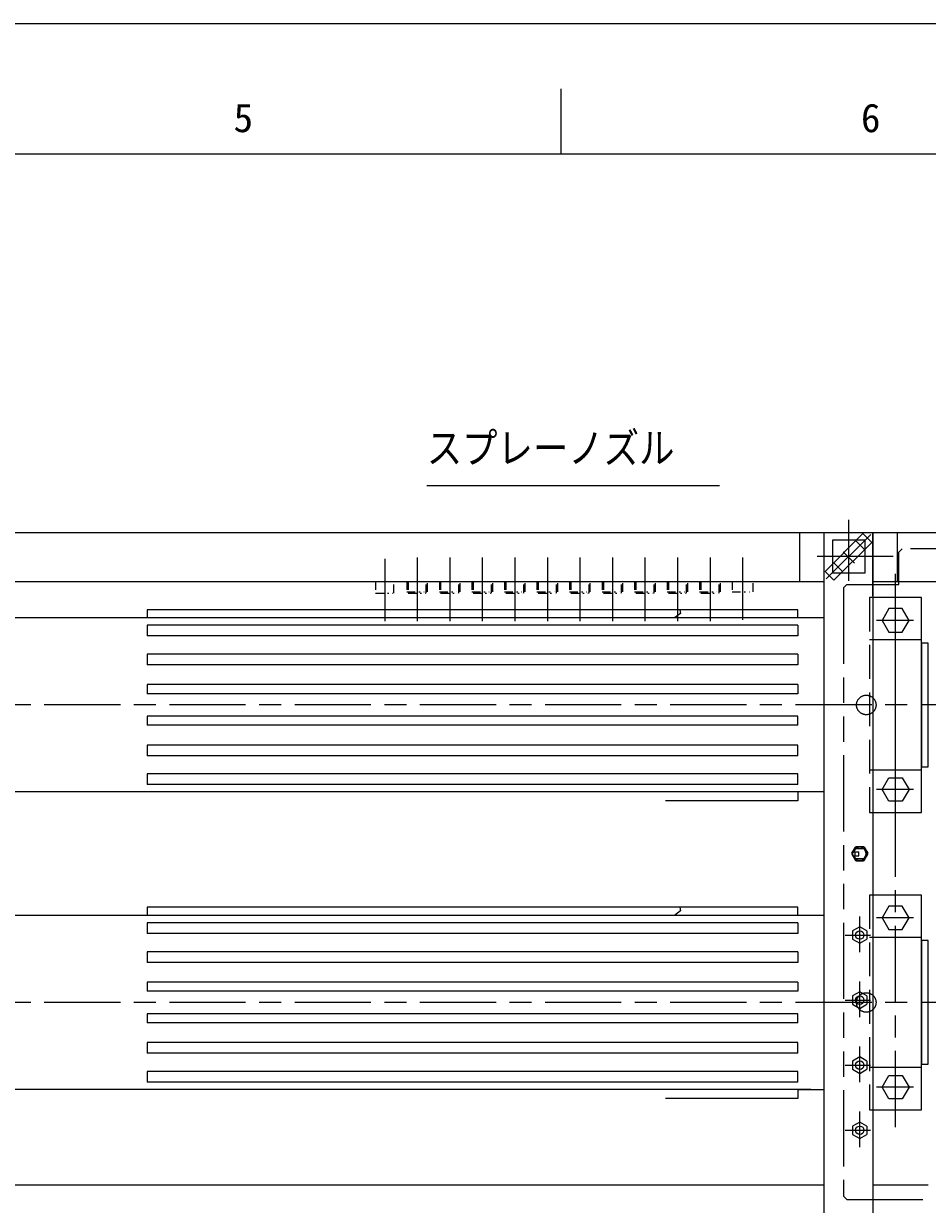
# Model space of a CAD drawing. Units: millimetres, scale not verified. Extents: x -4200 to 13609, y -2970 to 3038.
# Drawn here: x 286 to 1675, y 1155 to 2970 of the extents above; entities that cross this region are included whole.
import ezdxf
from ezdxf.enums import TextEntityAlignment as Align

# ---------------------------------------------------------------- set-up
doc = ezdxf.new("R2010")
doc.units = ezdxf.units.MM
doc.header["$LTSCALE"] = 26
doc.header["$PDMODE"] = 32
doc.header["$PDSIZE"] = 13
for name, pattern in [('USER2', [1.27, 0.5, -0.25, 0.01, -0.25, 0.01, -0.25]), ('USER3', [2.8, 2, -0.8]), ('USER4', [7.4, 4.5, -0.8, 1.3, -0.8]), ('USER5', [9.9, 4.5, -0.8, 1.5, -0.8, 1.5, -0.8])]:
    doc.linetypes.add(name, pattern=pattern)
for name, color, linetype, lineweight in [('0-0_0', 3, 'Continuous', 18), ('0-5_6', 5, 'USER2', 18), ('0-A_AM_3', 6, 'USER3', 18), ('0-B_AM_5', 7, 'Continuous', 18), ('0-C_AM_7', 4, 'USER4', 18), ('0-D_AM_11', 3, 'USER5', 18), ('0-E_AM_BOR', 7, 'Continuous', 18), ('0-F_AM_0', 3, 'Continuous', 18)]:
    doc.layers.add(name, color=color, linetype=linetype, lineweight=lineweight)
doc.layers.add('0-8_10', color=7, linetype='Continuous')
doc.styles.add('ＭＳ ゴシック', font='')
doc.styles.get('ＭＳ ゴシック').set_extended_font_data('MS Gothic')

# ---------------------------------------------------------------- blocks, each defined once
blk = doc.blocks.new('JIS_A3')
at = {"layer": '0-0_0'}
blk.add_line((625, 7175), (10250, 7175), dxfattribs=at)
at = {"layer": '0-E_AM_BOR', "color": 2}
blk.add_line((6640.62, 7175), (6640.62, 7300), dxfattribs=at)
at = {"layer": '0-E_AM_BOR', "color": 1}
blk.add_lwpolyline([(0, 7425), (10500, 7425), (10500, 0), (0, 0)], close=True, dxfattribs=at)
at = {"layer": '0-E_AM_BOR', "style": 'ＭＳ ゴシック'}
for s, p in [('5', (6011.26, 7200)), ('6', (7216.32, 7200))]:
    blk.add_text(s, height=54.99, dxfattribs=at).set_placement(p, align=Align.BOTTOM_LEFT)

msp = doc.modelspace()

# ---------------------------------------------------------------- linework, layer by layer
at = {"layer": '0-0_0'}
for p, q in [((1558.74, 1695.03), (1564.25, 1704.56)), ((1558.74, 1693.56), (1564.25, 1684.03)), ((1560.8, 1697.3), (1569.52, 1697.3)), ((1563.99, 1702.3), (1578.05, 1702.3)), ((1565.52, 1705.3), (1576.52, 1705.3)), ((1577.79, 1704.56), (1583.3, 1695.03)), ((1577.79, 1684.03), (1583.3, 1693.56)), ((1578.05, 1686.3), (1563.99, 1686.3)), ((1565.52, 1683.3), (1576.52, 1683.3)), ((1582.02, 1575.65), (1582.02, 1562.95)), ((1582.02, 1475.65), (1582.02, 1462.95)), ((1582.02, 1375.65), (1582.02, 1362.95)), ((1582.02, 1275.65), (1582.02, 1262.95))]:
    msp.add_line(p, q, dxfattribs=at)
for points in [[(1560.8, 1691.3), (1569.52, 1691.3), (1569.52, 1697.3)], [(1582.02, 1575.65), (1571.02, 1582), (1560.02, 1575.65), (1560.02, 1562.95), (1571.02, 1556.6), (1582.02, 1562.95)], [(1582.02, 1475.65), (1571.02, 1482), (1560.02, 1475.65), (1560.02, 1462.95), (1571.02, 1456.6), (1582.02, 1462.95)], [(1582.02, 1375.65), (1571.02, 1382), (1560.02, 1375.65), (1560.02, 1362.95), (1571.02, 1356.6), (1582.02, 1362.95)], [(1582.02, 1275.65), (1571.02, 1282), (1560.02, 1275.65), (1560.02, 1262.95), (1571.02, 1256.6), (1582.02, 1262.95)]]:
    msp.add_lwpolyline(points, dxfattribs=at)
msp.add_circle((1571.02, 1694.3), 10.65, dxfattribs=at)
for radius, start, end in [(12.3, 176.5802, 183.4198), (9.65, 124.00226, 161.88768), (9.65, 198.11232, 235.99774), (7.65, 156.91123, 203.08877), (12.3, 116.5802, 123.4198), (9.65, 304.00226, 55.99774), (12.3, 56.5802, 63.4198), (12.3, 356.5802, 3.4198), (12.3, 236.5802, 243.4198), (12.3, 296.5802, 303.4198)]:
    msp.add_arc((1571.02, 1694.3), radius, start, end, dxfattribs=at)
at = {"layer": '0-5_6'}
for p, q in [((907.02, 2096.9), (907.02, 2112.9)), ((957.02, 2096.9), (957.02, 2112.9)), ((1007.02, 2096.9), (1007.02, 2112.9)), ((1057.02, 2096.9), (1057.02, 2112.9)), ((1107.02, 2096.9), (1107.02, 2112.9)), ((1157.02, 2096.9), (1157.02, 2112.9)), ((1207.02, 2096.9), (1207.02, 2112.9)), ((1257.02, 2096.9), (1257.02, 2112.9)), ((1307.02, 2096.9), (1307.02, 2112.9)), ((1357.02, 2096.9), (1357.02, 2112.9)), ((1407.02, 2096.9), (1407.02, 2112.9))]:
    msp.add_line(p, q, dxfattribs=at)
for points in [[(827.02, 2112.9), (827.02, 2094.9), (855.02, 2094.9), (855.02, 2112.9)], [(875.02, 2112.9), (875.02, 2096.9), (907.02, 2096.9)], [(877.02, 2112.9), (877.02, 2094.9), (905.02, 2094.9), (905.02, 2112.9)], [(925.02, 2112.9), (925.02, 2096.9), (957.02, 2096.9)], [(927.02, 2112.9), (927.02, 2094.9), (955.02, 2094.9), (955.02, 2112.9)], [(975.02, 2112.9), (975.02, 2096.9), (1007.02, 2096.9)], [(977.02, 2112.9), (977.02, 2094.9), (1005.02, 2094.9), (1005.02, 2112.9)], [(1025.02, 2112.9), (1025.02, 2096.9), (1057.02, 2096.9)], [(1027.02, 2112.9), (1027.02, 2094.9), (1055.02, 2094.9), (1055.02, 2112.9)], [(1075.02, 2112.9), (1075.02, 2096.9), (1107.02, 2096.9)], [(1077.02, 2112.9), (1077.02, 2094.9), (1105.02, 2094.9), (1105.02, 2112.9)], [(1125.02, 2112.9), (1125.02, 2096.9), (1157.02, 2096.9)], [(1127.02, 2112.9), (1127.02, 2094.9), (1155.02, 2094.9), (1155.02, 2112.9)], [(1175.02, 2112.9), (1175.02, 2096.9), (1207.02, 2096.9)], [(1177.02, 2112.9), (1177.02, 2094.9), (1205.02, 2094.9), (1205.02, 2112.9)], [(1225.02, 2112.9), (1225.02, 2096.9), (1257.02, 2096.9)], [(1227.02, 2112.9), (1227.02, 2094.9), (1255.02, 2094.9), (1255.02, 2112.9)], [(1275.02, 2112.9), (1275.02, 2096.9), (1307.02, 2096.9)], [(1277.02, 2112.9), (1277.02, 2094.9), (1305.02, 2094.9), (1305.02, 2112.9)], [(1325.02, 2112.9), (1325.02, 2096.9), (1357.02, 2096.9)], [(1327.02, 2112.9), (1327.02, 2094.9), (1355.02, 2094.9), (1355.02, 2112.9)], [(1375.02, 2112.9), (1375.02, 2096.9), (1407.02, 2096.9)]]:
    msp.add_lwpolyline(points, dxfattribs=at)
at = {"layer": '0-8_10'}
for p in [(1571.02, 1569.3), (1571.02, 1469.3), (1571.02, 1369.3), (1571.02, 1269.3)]:
    msp.add_point(p, dxfattribs=at)
at = {"layer": '0-A_AM_3'}
for p, q in [((1579.34, 2176.22), (1529.34, 2176.22)), ((1529.34, 2176.22), (1529.34, 2126.22)), ((1565.02, 2175.34), (1578.46, 2161.9)), ((1579.34, 2126.22), (1579.34, 2176.22)), ((1531.08, 2141.39), (1544.52, 2127.96)), ((1529.34, 2126.22), (1579.34, 2126.22)), ((1591.02, 2087.9), (1586.02, 2087.9)), ((1591.02, 2022.9), (1586.02, 2022.9)), ((1591.02, 1822.9), (1586.02, 1822.9)), ((1591.02, 1630.7), (1586.02, 1630.7)), ((1591.02, 1565.7), (1586.02, 1565.7)), ((1591.02, 1365.7), (1586.02, 1365.7))]:
    msp.add_line(p, q, dxfattribs=at)
for points in [[(1586.02, 2087.9), (1586.02, 1757.9), (1591.02, 1757.9)], [(1586.02, 1630.7), (1586.02, 1300.7), (1591.02, 1300.7)]]:
    msp.add_lwpolyline(points, dxfattribs=at)
at = {"layer": '0-B_AM_5'}
msp.add_line((905.56, 2260.36), (1355.32, 2260.36), dxfattribs=at)
at = {"layer": '0-C_AM_7'}
for p, q in [((1554.34, 2113.72), (1554.34, 2207.47)), ((1519.63, 2116.51), (1588.05, 2184.93)), ((841.02, 2147.64), (841.02, 2051.76)), ((891.02, 2149.64), (891.02, 2053.76)), ((891.02, 2147.64), (891.02, 2051.76)), ((941.02, 2149.64), (941.02, 2053.76)), ((941.02, 2147.64), (941.02, 2051.76)), ((991.02, 2149.64), (991.02, 2053.76)), ((991.02, 2147.64), (991.02, 2051.76)), ((1041.02, 2149.64), (1041.02, 2053.76)), ((1041.02, 2147.64), (1041.02, 2051.76)), ((1091.02, 2149.64), (1091.02, 2053.76)), ((1091.02, 2147.64), (1091.02, 2051.76)), ((1141.02, 2149.64), (1141.02, 2053.76)), ((1141.02, 2147.64), (1141.02, 2051.76)), ((1191.02, 2149.64), (1191.02, 2053.76)), ((1191.02, 2147.64), (1191.02, 2051.76)), ((1241.02, 2149.64), (1241.02, 2053.76)), ((1241.02, 2147.64), (1241.02, 2051.76)), ((1291.02, 2149.64), (1291.02, 2053.76)), ((1291.02, 2147.64), (1291.02, 2051.76)), ((1341.02, 2149.64), (1341.02, 2053.76)), ((1341.02, 2147.64), (1341.02, 2051.76)), ((1391.02, 2149.64), (1391.02, 2053.76)), ((1622.32, 2151.22), (1490.93, 2151.22)), ((1545.55, 2158.37), (1562.89, 2141.02)), ((1626.02, 1274.19), (1626.02, 2124.53)), ((1626.02, 1757.9), (1626.02, 2117.01)), ((1653.62, 2052.9), (1596.54, 2052.9)), ((1781.73, 1922.9), (-1456.08, 1922.9)), ((1653.62, 1792.9), (1596.54, 1792.9)), ((1571.02, 1543.18), (1571.02, 1598.06)), ((1653.62, 1595.7), (1596.54, 1595.7)), ((1548.4, 1569.3), (1587.78, 1569.3)), ((1571.02, 1443.18), (1571.02, 1498.06)), ((1781.73, 1465.7), (-1079.75, 1465.7)), ((1548.4, 1469.3), (1587.78, 1469.3)), ((1571.02, 1343.18), (1571.02, 1398.06)), ((1548.4, 1369.3), (1587.78, 1369.3)), ((1653.62, 1335.7), (1596.54, 1335.7)), ((1571.02, 1243.18), (1571.02, 1298.06)), ((1548.4, 1269.3), (1587.78, 1269.3))]:
    msp.add_line(p, q, dxfattribs=at)
at = {"layer": '0-D_AM_11'}
for p, q in [((1551.02, 2107.9), (1546.02, 2102.9)), ((1546.02, 2102.9), (1546.02, 1167.9))]:
    msp.add_line(p, q, dxfattribs=at)
for points in [[(1831.02, 2157.9), (1826.02, 2162.9), (1636.02, 2162.9), (1631.02, 2157.9)], [(1551.02, 2107.9), (1631.02, 2107.9), (1631.02, 2157.9)], [(1546.02, 1167.9), (1551.02, 1162.9), (1826.02, 1162.9)]]:
    msp.add_lwpolyline(points, dxfattribs=at)
for centre in [(1581.02, 1922.9), (1581.02, 1465.7)]:
    msp.add_circle(centre, 15, dxfattribs=at)
at = {"layer": '0-F_AM_0'}
for p, q in [((136.02, 2187.9), (1516.02, 2187.9)), ((1478.52, 2187.9), (1478.52, 2112.9)), ((1516.02, 2187.9), (1516.02, 2090.4)), ((1516.02, 2187.9), (1876.02, 2187.9)), ((1516.02, 2187.9), (1516.02, 107.9)), ((1575.97, 2186.29), (1517.65, 2127.96)), ((1575.97, 2186.29), (1589.49, 2172.63)), ((1591.02, 2090.4), (1591.02, 2187.9)), ((1591.02, 2187.9), (1591.02, 107.9)), ((1628.52, 2187.9), (1628.52, 2112.9)), ((1531.08, 2114.52), (1589.34, 2172.78)), ((1517.65, 2127.96), (1531.08, 2114.52)), ((136.02, 2112.9), (1516.02, 2112.9)), ((1591.02, 2112.9), (1801.02, 2112.9)), ((1666.02, 2087.9), (1591.02, 2087.9)), ((1666.02, 1757.9), (1666.02, 2087.9)), ((476.02, 2069.3), (476.02, 2056.6)), ((1476.02, 2069.3), (476.02, 2069.3)), ((1476.02, 2056.6), (1476.02, 2069.3)), ((1516.02, 2056.6), (136.02, 2056.6)), ((476.02, 2045.29), (476.02, 2028.9)), ((1476.02, 2045.29), (476.02, 2045.29)), ((1476.02, 2045.29), (1476.02, 2028.9)), ((1476.02, 2028.9), (476.02, 2028.9)), ((1666.02, 2022.9), (1591.02, 2022.9)), ((476.02, 2000.94), (476.02, 1984.55)), ((1476.02, 2000.94), (476.02, 2000.94)), ((1476.02, 2000.94), (1476.02, 1984.55)), ((1476.02, 1984.55), (476.02, 1984.55)), ((476.02, 1954.11), (476.02, 1940.21)), ((1476.02, 1954.11), (476.02, 1954.11)), ((1476.02, 1954.11), (1476.02, 1940.21)), ((1476.02, 1940.21), (476.02, 1940.21)), ((476.02, 1905.59), (476.02, 1891.69)), ((1476.02, 1905.59), (476.02, 1905.59)), ((1476.02, 1891.69), (1476.02, 1905.59)), ((1476.02, 1891.69), (476.02, 1891.69)), ((476.02, 1861.24), (476.02, 1844.85)), ((1476.02, 1861.24), (476.02, 1861.24)), ((1476.02, 1844.85), (1476.02, 1861.24)), ((1476.02, 1844.85), (476.02, 1844.85)), ((476.02, 1816.9), (476.02, 1800.51)), ((1476.02, 1816.9), (476.02, 1816.9)), ((1476.02, 1800.51), (1476.02, 1816.9)), ((1666.02, 1822.9), (1591.02, 1822.9)), ((1476.02, 1800.51), (476.02, 1800.51)), ((1516.02, 1789.2), (136.02, 1789.2)), ((1476.02, 1789.2), (1476.02, 1775.54)), ((1476.02, 1775.54), (1272.48, 1775.54)), ((1591.02, 1757.9), (1666.02, 1757.9)), ((1666.02, 1630.7), (1591.02, 1630.7)), ((1666.02, 1300.7), (1666.02, 1630.7)), ((1516.02, 1599.4), (136.02, 1599.4)), ((476.02, 1612.1), (476.02, 1599.4)), ((1476.02, 1612.1), (476.02, 1612.1)), ((1476.02, 1599.4), (1476.02, 1612.1)), ((476.02, 1588.09), (476.02, 1571.7)), ((1476.02, 1588.09), (476.02, 1588.09)), ((1476.02, 1588.09), (1476.02, 1571.7)), ((1476.02, 1571.7), (476.02, 1571.7)), ((1666.02, 1565.7), (1591.02, 1565.7)), ((476.02, 1543.74), (476.02, 1527.35)), ((1476.02, 1543.74), (476.02, 1543.74)), ((1476.02, 1543.74), (1476.02, 1527.35)), ((1476.02, 1527.35), (476.02, 1527.35)), ((476.02, 1496.91), (476.02, 1483.01)), ((1476.02, 1496.91), (476.02, 1496.91)), ((1476.02, 1496.91), (1476.02, 1483.01)), ((1476.02, 1483.01), (476.02, 1483.01)), ((476.02, 1448.39), (476.02, 1434.49)), ((1476.02, 1448.39), (476.02, 1448.39)), ((1476.02, 1434.49), (476.02, 1434.49)), ((1476.02, 1434.49), (1476.02, 1448.39)), ((476.02, 1404.04), (476.02, 1387.65)), ((1476.02, 1404.04), (476.02, 1404.04)), ((1476.02, 1387.65), (1476.02, 1404.04)), ((1476.02, 1387.65), (476.02, 1387.65)), ((1666.02, 1365.7), (1591.02, 1365.7)), ((476.02, 1359.7), (476.02, 1343.31)), ((1476.02, 1359.7), (476.02, 1359.7)), ((1476.02, 1343.31), (476.02, 1343.31)), ((1476.02, 1343.31), (1476.02, 1359.7)), ((1496.02, 1332), (136.02, 1332)), ((1476.02, 1332), (1516.02, 1332)), ((1476.02, 1332), (1476.02, 1318.34)), ((1476.02, 1318.34), (1272.48, 1318.34)), ((1591.02, 1300.7), (1666.02, 1300.7)), ((136.02, 1185.4), (1516.02, 1185.4)), ((1591.02, 1185.4), (1676.02, 1185.4))]:
    msp.add_line(p, q, dxfattribs=at)
for points in [[(1294.79, 2069.3), (1295.47, 2063.49), (1286.26, 2056.6)], [(1294.79, 1612.1), (1295.47, 1606.29), (1286.26, 1599.4)]]:
    msp.add_lwpolyline(points, dxfattribs=at)
for points in [[(1636.41, 2034.9), (1646.8, 2052.9), (1636.41, 2070.9), (1615.63, 2070.9), (1605.24, 2052.9), (1615.63, 2034.9)], [(1676.02, 2017.9), (1666.02, 2017.9), (1666.02, 1827.9), (1676.02, 1827.9)], [(1636.41, 1810.9), (1646.8, 1792.9), (1636.41, 1774.9), (1615.63, 1774.9), (1605.24, 1792.9), (1615.63, 1810.9)], [(1636.41, 1577.7), (1646.8, 1595.7), (1636.41, 1613.7), (1615.63, 1613.7), (1605.24, 1595.7), (1615.63, 1577.7)], [(1676.02, 1560.7), (1666.02, 1560.7), (1666.02, 1370.7), (1676.02, 1370.7)], [(1636.41, 1353.7), (1646.8, 1335.7), (1636.41, 1317.7), (1615.63, 1317.7), (1605.24, 1335.7), (1615.63, 1353.7)]]:
    msp.add_lwpolyline(points, close=True, dxfattribs=at)

# ---------------------------------------------------------------- block references
at = {"layer": '0-E_AM_BOR', "xscale": 0.8, "yscale": 0.8}
msp.add_blockref('JIS_A3', (-4200.17, -2970), dxfattribs=at)

# ---------------------------------------------------------------- texts
at = {"layer": '0-B_AM_5', "style": 'ＭＳ ゴシック', "width": 0.85}
msp.add_text('スプレーノズル', height=46.92, dxfattribs=at).set_placement((905.56, 2280.36), align=Align.BOTTOM_LEFT)

doc.saveas('drawing.dxf')
